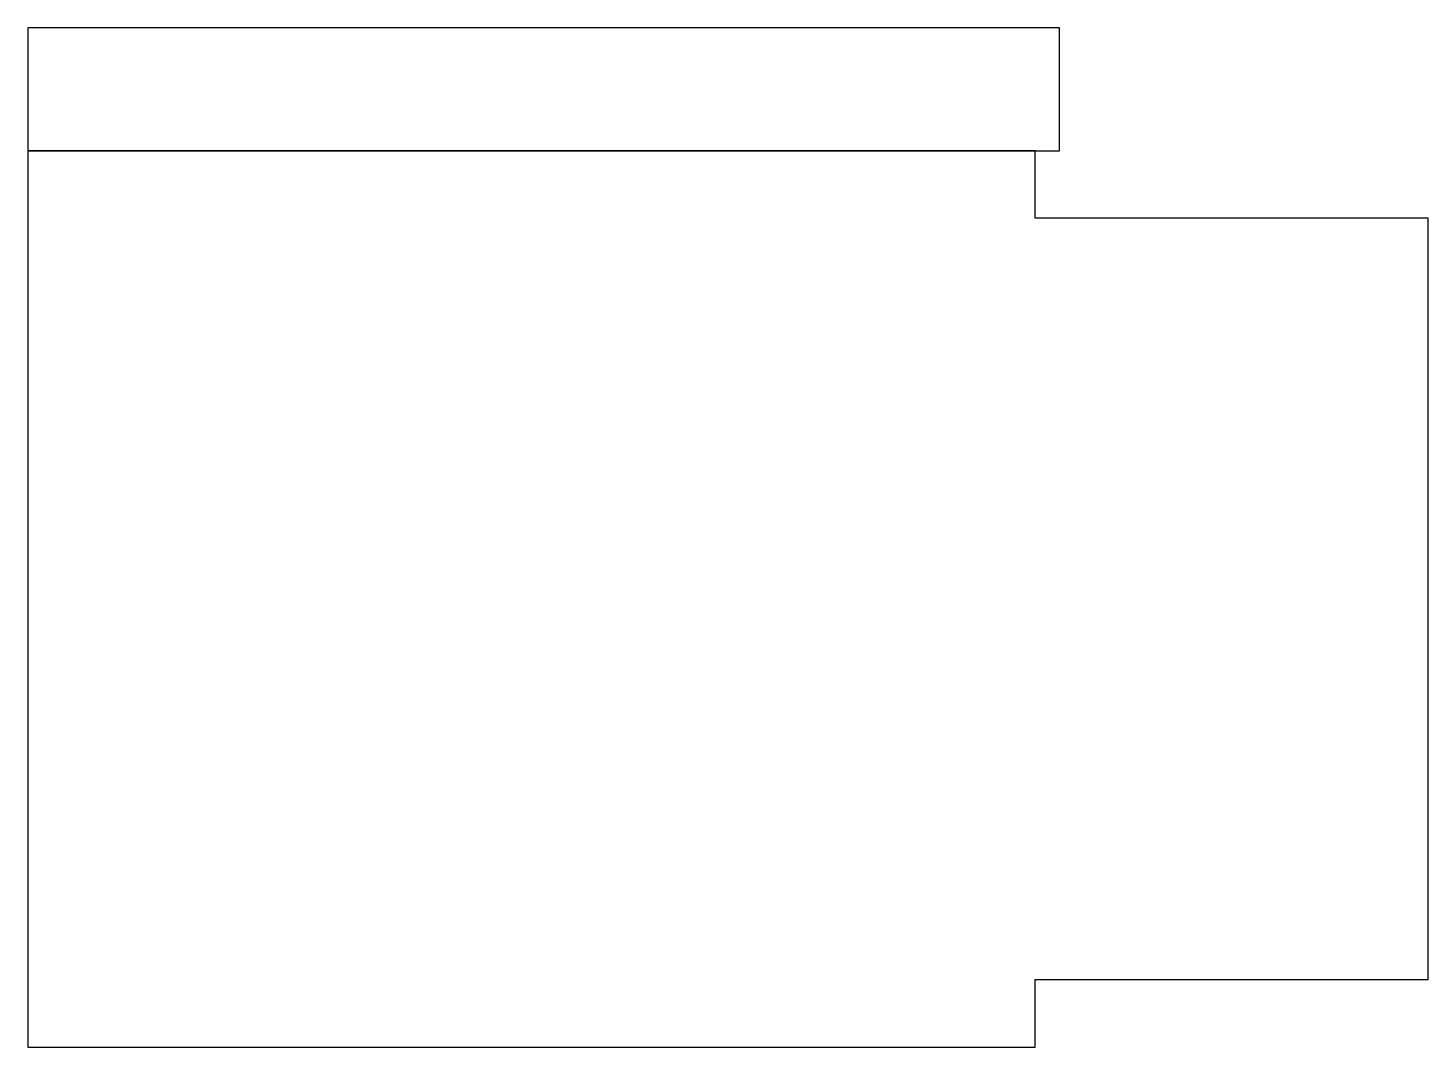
# Model space of a CAD drawing. Header units: millimetres. Extents: x -5.7 to 0, y -1.82 to 2.33.
import ezdxf

# ---------------------------------------------------------------- set-up
doc = ezdxf.new("R2010")
doc.units = ezdxf.units.MM

msp = doc.modelspace()

# ---------------------------------------------------------------- linework, layer by layer
at = {"color": 0}
for points in [[(-5.7, 1.825), (-1.5, 1.825), (-1.5, 2.325), (-5.7, 2.325)], [(-5.7, -1.825), (-1.6, -1.825), (-1.6, -1.55), (0, -1.55), (0, 1.55), (-1.6, 1.55), (-1.6, 1.825), (-5.7, 1.825)]]:
    msp.add_lwpolyline(points, close=True, dxfattribs=at)

doc.saveas('drawing.dxf')
